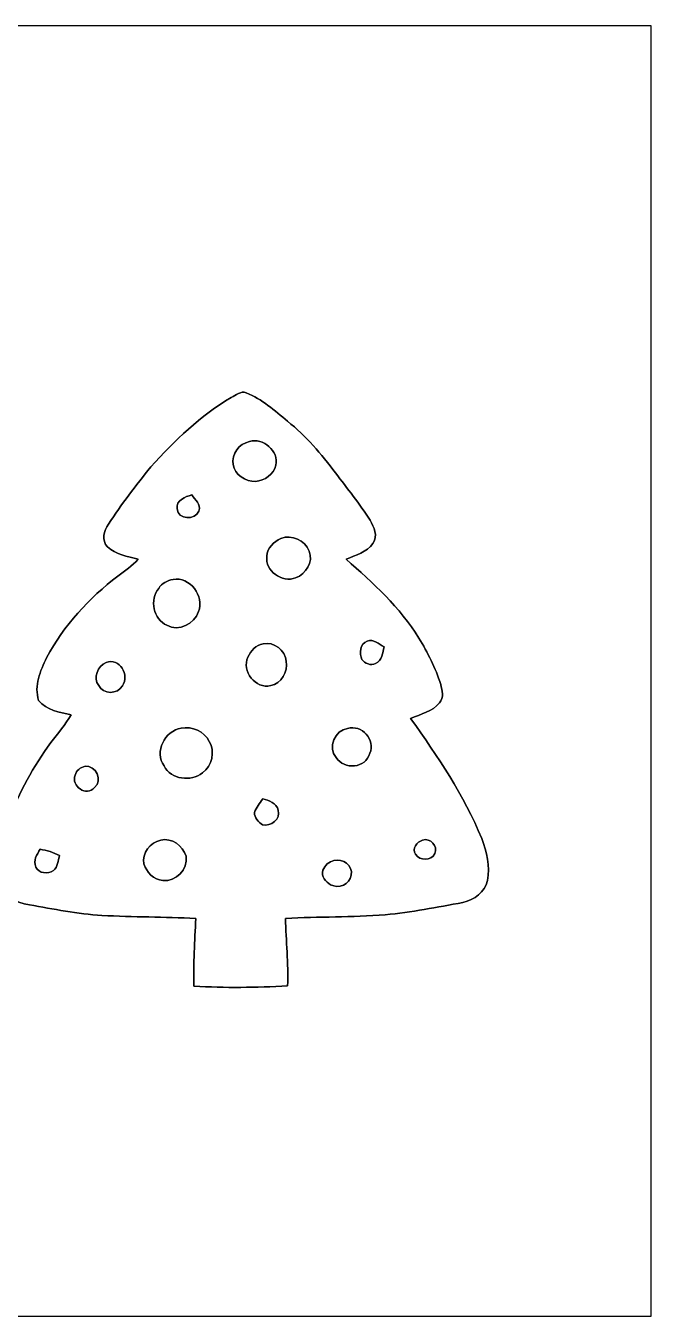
# Model space of a CAD drawing. Header units: centimetres. Extents: x -16.8 to 16.8, y -16.7 to 16.7.
# Drawn here: x 0.6 to 16.77, y -16.67 to 16.67 of the extents above; entities that cross this region are included whole.
import ezdxf

# ---------------------------------------------------------------- set-up
doc = ezdxf.new("R2010")
doc.units = ezdxf.units.CM
doc.header["$MEASUREMENT"] = 0
doc.layers.add('Layer 1', color=7, linetype='Continuous')

msp = doc.modelspace()

# ---------------------------------------------------------------- linework, layer by layer
at = {"layer": 'Layer 1', "color": 7}
for points, knots in [([(-16.77458, 16.66875), (-16.77458, 16.66875), (16.77458, 16.66875), (16.77458, 16.66875), (16.77458, 16.66875), (16.77458, 16.66875), (16.77458, -16.66875), (16.77458, -16.66875), (16.77458, -16.66875), (16.77458, -16.66875), (-16.77458, -16.66875), (-16.77458, -16.66875), (-16.77458, -16.66875), (-16.77458, -16.66875), (-16.77458, 16.66875), (-16.77458, 16.66875), (-16.77458, 16.66875), (-16.77458, 16.66875), (-16.77458, 16.66875), (-16.77458, 16.66875)], [0, 0, 0, 0, 0.16666667, 0.16666667, 0.16666667, 0.16666667, 0.33333333, 0.33333333, 0.33333333, 0.33333333, 0.5, 0.5, 0.5, 0.5, 0.66666667, 0.66666667, 0.66666667, 0.66666667, 1, 1, 1, 1]), ([(5.91538, 7.06861), (5.11986, 6.60153), (4.445, 5.95313), (3.83011, 5.27156), (3.83011, 5.27156), (3.45017, 4.79002), (3.07093, 4.3053), (2.73685, 3.79024), (2.73685, 3.79024), (2.61091, 3.62656), (2.55411, 3.36973), (2.71216, 3.2064), (2.71216, 3.2064), (2.92735, 3.00955), (3.23109, 2.95734), (3.50344, 2.88608), (3.50344, 2.88608), (3.35456, 2.71321), (3.15489, 2.59609), (2.98132, 2.45145), (2.98132, 2.45145), (2.23202, 1.88348), (1.58644, 1.17228), (1.13841, 0.34325), (1.13841, 0.34325), (0.97226, 0.00317), (0.80998, -0.37959), (0.93204, -0.76129), (0.93204, -0.76129), (1.13418, -1.01036), (1.47214, -1.07386), (1.77059, -1.12854), (1.77059, -1.12854), (1.6256, -1.38853), (1.42663, -1.61184), (1.24954, -1.84961), (1.24954, -1.84961), (0.7941, -2.46345), (0.42792, -3.14149), (0.14676, -3.85163), (0.14676, -3.85163), (-0.03775, -4.3374), (-0.25647, -4.8514), (-0.12383, -5.38127), (-0.12383, -5.38127), (-0.06068, -5.7658), (0.33302, -5.99793), (0.69215, -6.04061), (0.69215, -6.04061), (1.31374, -6.15386), (1.93746, -6.27098), (2.56893, -6.31649), (2.56893, -6.31649), (3.37714, -6.35353), (4.18677, -6.35529), (4.99533, -6.3941), (4.99533, -6.3941), (4.96993, -6.97618), (4.92866, -7.55862), (4.94665, -8.14211), (4.94665, -8.14211), (5.75204, -8.19009), (6.56272, -8.18021), (7.36882, -8.13541), (7.36882, -8.13541), (7.39422, -7.55333), (7.32896, -6.97195), (7.31591, -6.39057), (7.31591, -6.39057), (8.17457, -6.34436), (9.03711, -6.36799), (9.89542, -6.2992), (9.89542, -6.2992), (10.57063, -6.22935), (11.24021, -6.10764), (11.9066, -5.97853), (11.9066, -5.97853), (12.20082, -5.9182), (12.46928, -5.71359), (12.5409, -5.41267), (12.5409, -5.41267), (12.60616, -5.04719), (12.52326, -4.67113), (12.39061, -4.32929), (12.39061, -4.32929), (11.93659, -3.20957), (11.24938, -2.20557), (10.55335, -1.22484), (10.55335, -1.22484), (10.80946, -1.11019), (11.11532, -1.0541), (11.29559, -0.81844), (11.29559, -0.81844), (11.42929, -0.69321), (11.36791, -0.49953), (11.33122, -0.34608), (11.33122, -0.34608), (11.19611, 0.07585), (10.99397, 0.47413), (10.76537, 0.85231), (10.76537, 0.85231), (10.27642, 1.64677), (9.57897, 2.27789), (8.8833, 2.88643), (8.8833, 2.88643), (9.12354, 2.99403), (9.42516, 3.06211), (9.57827, 3.29777), (9.57827, 3.29777), (9.71444, 3.48474), (9.60543, 3.71934), (9.50419, 3.89467), (9.50419, 3.89467), (9.23502, 4.32294), (8.91328, 4.71452), (8.60989, 5.1181), (8.60989, 5.1181), (8.24124, 5.60141), (7.84684, 6.07272), (7.36988, 6.45336), (7.36988, 6.45336), (7.03474, 6.72536), (6.70948, 7.02945), (6.30026, 7.18573), (6.30026, 7.18573), (6.16056, 7.24641), (6.03391, 7.12223), (5.91538, 7.06861), (5.91538, 7.06861), (5.91538, 7.06861), (5.91538, 7.06861), (5.91538, 7.06861)], [0, 0, 0, 0, 0.02941176, 0.02941176, 0.02941176, 0.02941176, 0.05882353, 0.05882353, 0.05882353, 0.05882353, 0.08823529, 0.08823529, 0.08823529, 0.08823529, 0.11764706, 0.11764706, 0.11764706, 0.11764706, 0.14705882, 0.14705882, 0.14705882, 0.14705882, 0.17647059, 0.17647059, 0.17647059, 0.17647059, 0.20588235, 0.20588235, 0.20588235, 0.20588235, 0.23529412, 0.23529412, 0.23529412, 0.23529412, 0.26470588, 0.26470588, 0.26470588, 0.26470588, 0.29411765, 0.29411765, 0.29411765, 0.29411765, 0.32352941, 0.32352941, 0.32352941, 0.32352941, 0.35294118, 0.35294118, 0.35294118, 0.35294118, 0.38235294, 0.38235294, 0.38235294, 0.38235294, 0.41176471, 0.41176471, 0.41176471, 0.41176471, 0.44117647, 0.44117647, 0.44117647, 0.44117647, 0.47058824, 0.47058824, 0.47058824, 0.47058824, 0.5, 0.5, 0.5, 0.5, 0.52941176, 0.52941176, 0.52941176, 0.52941176, 0.55882353, 0.55882353, 0.55882353, 0.55882353, 0.58823529, 0.58823529, 0.58823529, 0.58823529, 0.61764706, 0.61764706, 0.61764706, 0.61764706, 0.64705882, 0.64705882, 0.64705882, 0.64705882, 0.67647059, 0.67647059, 0.67647059, 0.67647059, 0.70588235, 0.70588235, 0.70588235, 0.70588235, 0.73529412, 0.73529412, 0.73529412, 0.73529412, 0.76470588, 0.76470588, 0.76470588, 0.76470588, 0.79411765, 0.79411765, 0.79411765, 0.79411765, 0.82352941, 0.82352941, 0.82352941, 0.82352941, 0.85294118, 0.85294118, 0.85294118, 0.85294118, 0.88235294, 0.88235294, 0.88235294, 0.88235294, 0.91176471, 0.91176471, 0.91176471, 0.91176471, 0.94117647, 0.94117647, 0.94117647, 0.94117647, 1, 1, 1, 1]), ([(6.38281, 5.92737), (6.74088, 6.03673), (7.14692, 5.6829), (7.06967, 5.3146), (7.06967, 5.3146), (7.00969, 5.07189), (6.77545, 4.92231), (6.53909, 4.8955), (6.53909, 4.8955), (6.28227, 4.89232), (6.00498, 5.06518), (5.96477, 5.33224), (5.96477, 5.33224), (5.90374, 5.59894), (6.12422, 5.87798), (6.38281, 5.92737)], [0, 0, 0, 0, 0.2, 0.2, 0.2, 0.2, 0.4, 0.4, 0.4, 0.4, 0.6, 0.6, 0.6, 0.6, 1, 1, 1, 1]), ([(4.51167, 4.19065), (4.48275, 4.40866), (4.72616, 4.50321), (4.89303, 4.54872), (4.89303, 4.54872), (4.97311, 4.42172), (5.14526, 4.30953), (5.07577, 4.13279), (5.07577, 4.13279), (4.98581, 3.88514), (4.53355, 3.91125), (4.51167, 4.19065)], [0, 0, 0, 0, 0.25, 0.25, 0.25, 0.25, 0.5, 0.5, 0.5, 0.5, 1, 1, 1, 1]), ([(7.19384, 3.42583), (7.48418, 3.53201), (7.81614, 3.37679), (7.93009, 3.09809), (7.93009, 3.09809), (8.04298, 2.81552), (7.84366, 2.50578), (7.57872, 2.40524), (7.57872, 2.40524), (7.22665, 2.27718), (6.78039, 2.57986), (6.83401, 2.97039), (6.83401, 2.97039), (6.84671, 3.18382), (7.01111, 3.34151), (7.19384, 3.42583)], [0, 0, 0, 0, 0.2, 0.2, 0.2, 0.2, 0.4, 0.4, 0.4, 0.4, 0.6, 0.6, 0.6, 0.6, 1, 1, 1, 1]), ([(4.4069, 2.36432), (4.84011, 2.44969), (5.22993, 1.93322), (5.06412, 1.53317), (5.06412, 1.53317), (4.9657, 1.21673), (4.55013, 1.00753), (4.25097, 1.18216), (4.25097, 1.18216), (3.90137, 1.32891), (3.78883, 1.85208), (4.03895, 2.13466), (4.03895, 2.13466), (4.11198, 2.26836), (4.26438, 2.33433), (4.4069, 2.36432)], [0, 0, 0, 0, 0.2, 0.2, 0.2, 0.2, 0.4, 0.4, 0.4, 0.4, 0.6, 0.6, 0.6, 0.6, 1, 1, 1, 1]), ([(6.73523, 0.70132), (7.02275, 0.77047), (7.30532, 0.53093), (7.33425, 0.25012), (7.33425, 0.25012), (7.37835, -0.0127), (7.2136, -0.33443), (6.93596, -0.37783), (6.93596, -0.37783), (6.54226, -0.47907), (6.1789, 0.00071), (6.3433, 0.35878), (6.3433, 0.35878), (6.42444, 0.51435), (6.55108, 0.67381), (6.73523, 0.70132)], [0, 0, 0, 0, 0.2, 0.2, 0.2, 0.2, 0.4, 0.4, 0.4, 0.4, 0.6, 0.6, 0.6, 0.6, 1, 1, 1, 1]), ([(9.43046, 0.76906), (9.59273, 0.84138), (9.73279, 0.68474), (9.86861, 0.62301), (9.86861, 0.62301), (9.83086, 0.47484), (9.81004, 0.26564), (9.646, 0.19473), (9.646, 0.19473), (9.52429, 0.13018), (9.36696, 0.18909), (9.29358, 0.2981), (9.29358, 0.2981), (9.21597, 0.45226), (9.24101, 0.70944), (9.43046, 0.76906)], [0, 0, 0, 0, 0.2, 0.2, 0.2, 0.2, 0.4, 0.4, 0.4, 0.4, 0.6, 0.6, 0.6, 0.6, 1, 1, 1, 1]), ([(2.67723, 0.21696), (3.0226, 0.35736), (3.29389, -0.11289), (3.09845, -0.381), (3.09845, -0.381), (2.9778, -0.61031), (2.59644, -0.61066), (2.48744, -0.37042), (2.48744, -0.37042), (2.32798, -0.18098), (2.46309, 0.1397), (2.67723, 0.21696)], [0, 0, 0, 0, 0.25, 0.25, 0.25, 0.25, 0.5, 0.5, 0.5, 0.5, 1, 1, 1, 1]), ([(4.61892, -1.47849), (4.8962, -1.42311), (5.21794, -1.55716), (5.34352, -1.81716), (5.34352, -1.81716), (5.49592, -2.07328), (5.42184, -2.46168), (5.16855, -2.62855), (5.16855, -2.62855), (4.87821, -2.86844), (4.35081, -2.80741), (4.17865, -2.45322), (4.17865, -2.45322), (3.90842, -2.09621), (4.20088, -1.53882), (4.61892, -1.47849)], [0, 0, 0, 0, 0.2, 0.2, 0.2, 0.2, 0.4, 0.4, 0.4, 0.4, 0.6, 0.6, 0.6, 0.6, 1, 1, 1, 1]), ([(8.92281, -1.48237), (9.28476, -1.37583), (9.65517, -1.78259), (9.49748, -2.12549), (9.49748, -2.12549), (9.39835, -2.5146), (8.82262, -2.56223), (8.62894, -2.23555), (8.62894, -2.23555), (8.39152, -1.98085), (8.60002, -1.52894), (8.92281, -1.48237)], [0, 0, 0, 0, 0.25, 0.25, 0.25, 0.25, 0.5, 0.5, 0.5, 0.5, 1, 1, 1, 1]), ([(2.13219, -2.45886), (2.40982, -2.43099), (2.60632, -2.82893), (2.37349, -3.00849), (2.37349, -3.00849), (2.17382, -3.26849), (1.7586, -2.96051), (1.87572, -2.6924), (1.87572, -2.6924), (1.90394, -2.56963), (2.01436, -2.4892), (2.13219, -2.45886)], [0, 0, 0, 0, 0.25, 0.25, 0.25, 0.25, 0.5, 0.5, 0.5, 0.5, 1, 1, 1, 1]), ([(6.72782, -3.30235), (6.88552, -3.34257), (7.08836, -3.41207), (7.12717, -3.59516), (7.12717, -3.59516), (7.19984, -3.82976), (6.93843, -4.02096), (6.72394, -3.97122), (6.72394, -3.97122), (6.61494, -3.90631), (6.50628, -3.7906), (6.51686, -3.65513), (6.51686, -3.65513), (6.55214, -3.52072), (6.65551, -3.41771), (6.72782, -3.30235)], [0, 0, 0, 0, 0.2, 0.2, 0.2, 0.2, 0.4, 0.4, 0.4, 0.4, 0.6, 0.6, 0.6, 0.6, 1, 1, 1, 1]), ([(4.08975, -4.37268), (4.37868, -4.29366), (4.66196, -4.51908), (4.74345, -4.78649), (4.74345, -4.78649), (4.80977, -5.12127), (4.47992, -5.45183), (4.14514, -5.4102), (4.14514, -5.4102), (3.91266, -5.39679), (3.7211, -5.19783), (3.65266, -4.98546), (3.65266, -4.98546), (3.59586, -4.70923), (3.82023, -4.42066), (4.08975, -4.37268)], [0, 0, 0, 0, 0.2, 0.2, 0.2, 0.2, 0.4, 0.4, 0.4, 0.4, 0.6, 0.6, 0.6, 0.6, 1, 1, 1, 1]), ([(10.86167, -4.37056), (11.06346, -4.29648), (11.27301, -4.52579), (11.17565, -4.71876), (11.17565, -4.71876), (11.09027, -4.90573), (10.77912, -4.91173), (10.68176, -4.73393), (10.68176, -4.73393), (10.57204, -4.59317), (10.71951, -4.41149), (10.86167, -4.37056)], [0, 0, 0, 0, 0.25, 0.25, 0.25, 0.25, 0.5, 0.5, 0.5, 0.5, 1, 1, 1, 1]), ([(0.97014, -4.60622), (1.14688, -4.62844), (1.31269, -4.69265), (1.47496, -4.76356), (1.47496, -4.76356), (1.43087, -4.89021), (1.4351, -5.06836), (1.31304, -5.15796), (1.31304, -5.15796), (1.16805, -5.24545), (0.93521, -5.23734), (0.86219, -5.06377), (0.86219, -5.06377), (0.77999, -4.89973), (0.88794, -4.74063), (0.97014, -4.60622)], [0, 0, 0, 0, 0.2, 0.2, 0.2, 0.2, 0.4, 0.4, 0.4, 0.4, 0.6, 0.6, 0.6, 0.6, 1, 1, 1, 1]), ([(8.56932, -4.89973), (8.78734, -4.8327), (9.07697, -5.0232), (9.01277, -5.27438), (9.01277, -5.27438), (8.99336, -5.51462), (8.68116, -5.63598), (8.48395, -5.52168), (8.48395, -5.52168), (8.36154, -5.44089), (8.2296, -5.31142), (8.28287, -5.14562), (8.28287, -5.14562), (8.33649, -5.03026), (8.43597, -4.91525), (8.56932, -4.89973)], [0, 0, 0, 0, 0.2, 0.2, 0.2, 0.2, 0.4, 0.4, 0.4, 0.4, 0.6, 0.6, 0.6, 0.6, 1, 1, 1, 1])]:
    msp.add_open_spline(points, degree=3, knots=knots, dxfattribs=at)
at = {"layer": 'Layer 1', "color": 8}
for points, knots in [([(5.91538, 7.06861), (6.03391, 7.12223), (6.16056, 7.24641), (6.30026, 7.18573), (6.30026, 7.18573), (6.70948, 7.02945), (7.03474, 6.72536), (7.36988, 6.45336), (7.36988, 6.45336), (7.84684, 6.07272), (8.24124, 5.60141), (8.60989, 5.1181), (8.60989, 5.1181), (8.91328, 4.71452), (9.23502, 4.32294), (9.50419, 3.89467), (9.50419, 3.89467), (9.60543, 3.71934), (9.71444, 3.48474), (9.57827, 3.29777), (9.57827, 3.29777), (9.42516, 3.06211), (9.12354, 2.99403), (8.8833, 2.88643), (8.8833, 2.88643), (9.57897, 2.27789), (10.27642, 1.64677), (10.76537, 0.85231), (10.76537, 0.85231), (10.99397, 0.47413), (11.19611, 0.07585), (11.33122, -0.34608), (11.33122, -0.34608), (11.36791, -0.49953), (11.42929, -0.69321), (11.29559, -0.81844), (11.29559, -0.81844), (11.11532, -1.0541), (10.80946, -1.11019), (10.55335, -1.22484), (10.55335, -1.22484), (11.24938, -2.20557), (11.93659, -3.20957), (12.39061, -4.32929), (12.39061, -4.32929), (12.52326, -4.67113), (12.60616, -5.04719), (12.5409, -5.41267), (12.5409, -5.41267), (12.46928, -5.71359), (12.20082, -5.9182), (11.9066, -5.97853), (11.9066, -5.97853), (11.24021, -6.10764), (10.57063, -6.22935), (9.89542, -6.2992), (9.89542, -6.2992), (9.03711, -6.36799), (8.17457, -6.34436), (7.31591, -6.39057), (7.31591, -6.39057), (7.32896, -6.97195), (7.39422, -7.55333), (7.36882, -8.13541), (7.36882, -8.13541), (6.56272, -8.18021), (5.75204, -8.19009), (4.94665, -8.14211), (4.94665, -8.14211), (4.92866, -7.55862), (4.96993, -6.97618), (4.99533, -6.3941), (4.99533, -6.3941), (4.18677, -6.35529), (3.37714, -6.35353), (2.56893, -6.31649), (2.56893, -6.31649), (1.93746, -6.27098), (1.31374, -6.15386), (0.69215, -6.04061), (0.69215, -6.04061), (0.33302, -5.99793), (-0.06068, -5.7658), (-0.12383, -5.38127), (-0.12383, -5.38127), (-0.25647, -4.8514), (-0.03775, -4.3374), (0.14676, -3.85163), (0.14676, -3.85163), (0.42792, -3.14149), (0.7941, -2.46345), (1.24954, -1.84961), (1.24954, -1.84961), (1.42663, -1.61184), (1.6256, -1.38853), (1.77059, -1.12854), (1.77059, -1.12854), (1.47214, -1.07386), (1.13418, -1.01036), (0.93204, -0.76129), (0.93204, -0.76129), (0.80998, -0.37959), (0.97226, 0.00317), (1.13841, 0.34325), (1.13841, 0.34325), (1.58644, 1.17228), (2.23202, 1.88348), (2.98132, 2.45145), (2.98132, 2.45145), (3.15489, 2.59609), (3.35456, 2.71321), (3.50344, 2.88608), (3.50344, 2.88608), (3.23109, 2.95734), (2.92735, 3.00955), (2.71216, 3.2064), (2.71216, 3.2064), (2.55411, 3.36973), (2.61091, 3.62656), (2.73685, 3.79024), (2.73685, 3.79024), (3.07093, 4.3053), (3.45017, 4.79002), (3.83011, 5.27156), (3.83011, 5.27156), (4.445, 5.95313), (5.11986, 6.60153), (5.91538, 7.06861), (5.91538, 7.06861), (5.91538, 7.06861), (5.91538, 7.06861), (5.91538, 7.06861)], [0, 0, 0, 0, 0.02941176, 0.02941176, 0.02941176, 0.02941176, 0.05882353, 0.05882353, 0.05882353, 0.05882353, 0.08823529, 0.08823529, 0.08823529, 0.08823529, 0.11764706, 0.11764706, 0.11764706, 0.11764706, 0.14705882, 0.14705882, 0.14705882, 0.14705882, 0.17647059, 0.17647059, 0.17647059, 0.17647059, 0.20588235, 0.20588235, 0.20588235, 0.20588235, 0.23529412, 0.23529412, 0.23529412, 0.23529412, 0.26470588, 0.26470588, 0.26470588, 0.26470588, 0.29411765, 0.29411765, 0.29411765, 0.29411765, 0.32352941, 0.32352941, 0.32352941, 0.32352941, 0.35294118, 0.35294118, 0.35294118, 0.35294118, 0.38235294, 0.38235294, 0.38235294, 0.38235294, 0.41176471, 0.41176471, 0.41176471, 0.41176471, 0.44117647, 0.44117647, 0.44117647, 0.44117647, 0.47058824, 0.47058824, 0.47058824, 0.47058824, 0.5, 0.5, 0.5, 0.5, 0.52941176, 0.52941176, 0.52941176, 0.52941176, 0.55882353, 0.55882353, 0.55882353, 0.55882353, 0.58823529, 0.58823529, 0.58823529, 0.58823529, 0.61764706, 0.61764706, 0.61764706, 0.61764706, 0.64705882, 0.64705882, 0.64705882, 0.64705882, 0.67647059, 0.67647059, 0.67647059, 0.67647059, 0.70588235, 0.70588235, 0.70588235, 0.70588235, 0.73529412, 0.73529412, 0.73529412, 0.73529412, 0.76470588, 0.76470588, 0.76470588, 0.76470588, 0.79411765, 0.79411765, 0.79411765, 0.79411765, 0.82352941, 0.82352941, 0.82352941, 0.82352941, 0.85294118, 0.85294118, 0.85294118, 0.85294118, 0.88235294, 0.88235294, 0.88235294, 0.88235294, 0.91176471, 0.91176471, 0.91176471, 0.91176471, 0.94117647, 0.94117647, 0.94117647, 0.94117647, 1, 1, 1, 1]), ([(6.38281, 5.92737), (6.12422, 5.87798), (5.90374, 5.59894), (5.96477, 5.33224), (5.96477, 5.33224), (6.00498, 5.06518), (6.28227, 4.89232), (6.53909, 4.8955), (6.53909, 4.8955), (6.77545, 4.92231), (7.00969, 5.07189), (7.06967, 5.3146), (7.06967, 5.3146), (7.14692, 5.6829), (6.74088, 6.03673), (6.38281, 5.92737), (6.38281, 5.92737), (6.38281, 5.92737), (6.38281, 5.92737), (6.38281, 5.92737)], [0, 0, 0, 0, 0.16666667, 0.16666667, 0.16666667, 0.16666667, 0.33333333, 0.33333333, 0.33333333, 0.33333333, 0.5, 0.5, 0.5, 0.5, 0.66666667, 0.66666667, 0.66666667, 0.66666667, 1, 1, 1, 1]), ([(4.51167, 4.19065), (4.53355, 3.91125), (4.98581, 3.88514), (5.07577, 4.13279), (5.07577, 4.13279), (5.14526, 4.30953), (4.97311, 4.42172), (4.89303, 4.54872), (4.89303, 4.54872), (4.72616, 4.50321), (4.48275, 4.40866), (4.51167, 4.19065), (4.51167, 4.19065), (4.51167, 4.19065), (4.51167, 4.19065), (4.51167, 4.19065)], [0, 0, 0, 0, 0.2, 0.2, 0.2, 0.2, 0.4, 0.4, 0.4, 0.4, 0.6, 0.6, 0.6, 0.6, 1, 1, 1, 1]), ([(7.19384, 3.42583), (7.01111, 3.34151), (6.84671, 3.18382), (6.83401, 2.97039), (6.83401, 2.97039), (6.78039, 2.57986), (7.22665, 2.27718), (7.57872, 2.40524), (7.57872, 2.40524), (7.84366, 2.50578), (8.04298, 2.81552), (7.93009, 3.09809), (7.93009, 3.09809), (7.81614, 3.37679), (7.48418, 3.53201), (7.19384, 3.42583), (7.19384, 3.42583), (7.19384, 3.42583), (7.19384, 3.42583), (7.19384, 3.42583)], [0, 0, 0, 0, 0.16666667, 0.16666667, 0.16666667, 0.16666667, 0.33333333, 0.33333333, 0.33333333, 0.33333333, 0.5, 0.5, 0.5, 0.5, 0.66666667, 0.66666667, 0.66666667, 0.66666667, 1, 1, 1, 1]), ([(4.4069, 2.36432), (4.26438, 2.33433), (4.11198, 2.26836), (4.03895, 2.13466), (4.03895, 2.13466), (3.78883, 1.85208), (3.90137, 1.32891), (4.25097, 1.18216), (4.25097, 1.18216), (4.55013, 1.00753), (4.9657, 1.21673), (5.06412, 1.53317), (5.06412, 1.53317), (5.22993, 1.93322), (4.84011, 2.44969), (4.4069, 2.36432), (4.4069, 2.36432), (4.4069, 2.36432), (4.4069, 2.36432), (4.4069, 2.36432)], [0, 0, 0, 0, 0.16666667, 0.16666667, 0.16666667, 0.16666667, 0.33333333, 0.33333333, 0.33333333, 0.33333333, 0.5, 0.5, 0.5, 0.5, 0.66666667, 0.66666667, 0.66666667, 0.66666667, 1, 1, 1, 1]), ([(6.73523, 0.70132), (6.55108, 0.67381), (6.42444, 0.51435), (6.3433, 0.35878), (6.3433, 0.35878), (6.1789, 0.00071), (6.54226, -0.47907), (6.93596, -0.37783), (6.93596, -0.37783), (7.2136, -0.33443), (7.37835, -0.0127), (7.33425, 0.25012), (7.33425, 0.25012), (7.30532, 0.53093), (7.02275, 0.77047), (6.73523, 0.70132), (6.73523, 0.70132), (6.73523, 0.70132), (6.73523, 0.70132), (6.73523, 0.70132)], [0, 0, 0, 0, 0.16666667, 0.16666667, 0.16666667, 0.16666667, 0.33333333, 0.33333333, 0.33333333, 0.33333333, 0.5, 0.5, 0.5, 0.5, 0.66666667, 0.66666667, 0.66666667, 0.66666667, 1, 1, 1, 1]), ([(9.43046, 0.76906), (9.24101, 0.70944), (9.21597, 0.45226), (9.29358, 0.2981), (9.29358, 0.2981), (9.36696, 0.18909), (9.52429, 0.13018), (9.646, 0.19473), (9.646, 0.19473), (9.81004, 0.26564), (9.83086, 0.47484), (9.86861, 0.62301), (9.86861, 0.62301), (9.73279, 0.68474), (9.59273, 0.84138), (9.43046, 0.76906), (9.43046, 0.76906), (9.43046, 0.76906), (9.43046, 0.76906), (9.43046, 0.76906)], [0, 0, 0, 0, 0.16666667, 0.16666667, 0.16666667, 0.16666667, 0.33333333, 0.33333333, 0.33333333, 0.33333333, 0.5, 0.5, 0.5, 0.5, 0.66666667, 0.66666667, 0.66666667, 0.66666667, 1, 1, 1, 1]), ([(2.67723, 0.21696), (2.46309, 0.1397), (2.32798, -0.18098), (2.48744, -0.37042), (2.48744, -0.37042), (2.59644, -0.61066), (2.9778, -0.61031), (3.09845, -0.381), (3.09845, -0.381), (3.29389, -0.11289), (3.0226, 0.35736), (2.67723, 0.21696), (2.67723, 0.21696), (2.67723, 0.21696), (2.67723, 0.21696), (2.67723, 0.21696)], [0, 0, 0, 0, 0.2, 0.2, 0.2, 0.2, 0.4, 0.4, 0.4, 0.4, 0.6, 0.6, 0.6, 0.6, 1, 1, 1, 1]), ([(4.61892, -1.47849), (4.20088, -1.53882), (3.90842, -2.09621), (4.17865, -2.45322), (4.17865, -2.45322), (4.35081, -2.80741), (4.87821, -2.86844), (5.16855, -2.62855), (5.16855, -2.62855), (5.42184, -2.46168), (5.49592, -2.07328), (5.34352, -1.81716), (5.34352, -1.81716), (5.21794, -1.55716), (4.8962, -1.42311), (4.61892, -1.47849), (4.61892, -1.47849), (4.61892, -1.47849), (4.61892, -1.47849), (4.61892, -1.47849)], [0, 0, 0, 0, 0.16666667, 0.16666667, 0.16666667, 0.16666667, 0.33333333, 0.33333333, 0.33333333, 0.33333333, 0.5, 0.5, 0.5, 0.5, 0.66666667, 0.66666667, 0.66666667, 0.66666667, 1, 1, 1, 1]), ([(8.92281, -1.48237), (8.60002, -1.52894), (8.39152, -1.98085), (8.62894, -2.23555), (8.62894, -2.23555), (8.82262, -2.56223), (9.39835, -2.5146), (9.49748, -2.12549), (9.49748, -2.12549), (9.65517, -1.78259), (9.28476, -1.37583), (8.92281, -1.48237), (8.92281, -1.48237), (8.92281, -1.48237), (8.92281, -1.48237), (8.92281, -1.48237)], [0, 0, 0, 0, 0.2, 0.2, 0.2, 0.2, 0.4, 0.4, 0.4, 0.4, 0.6, 0.6, 0.6, 0.6, 1, 1, 1, 1]), ([(2.13219, -2.45886), (2.01436, -2.4892), (1.90394, -2.56963), (1.87572, -2.6924), (1.87572, -2.6924), (1.7586, -2.96051), (2.17382, -3.26849), (2.37349, -3.00849), (2.37349, -3.00849), (2.60632, -2.82893), (2.40982, -2.43099), (2.13219, -2.45886), (2.13219, -2.45886), (2.13219, -2.45886), (2.13219, -2.45886), (2.13219, -2.45886)], [0, 0, 0, 0, 0.2, 0.2, 0.2, 0.2, 0.4, 0.4, 0.4, 0.4, 0.6, 0.6, 0.6, 0.6, 1, 1, 1, 1]), ([(6.72782, -3.30235), (6.65551, -3.41771), (6.55214, -3.52072), (6.51686, -3.65513), (6.51686, -3.65513), (6.50628, -3.7906), (6.61494, -3.90631), (6.72394, -3.97122), (6.72394, -3.97122), (6.93843, -4.02096), (7.19984, -3.82976), (7.12717, -3.59516), (7.12717, -3.59516), (7.08836, -3.41207), (6.88552, -3.34257), (6.72782, -3.30235), (6.72782, -3.30235), (6.72782, -3.30235), (6.72782, -3.30235), (6.72782, -3.30235)], [0, 0, 0, 0, 0.16666667, 0.16666667, 0.16666667, 0.16666667, 0.33333333, 0.33333333, 0.33333333, 0.33333333, 0.5, 0.5, 0.5, 0.5, 0.66666667, 0.66666667, 0.66666667, 0.66666667, 1, 1, 1, 1]), ([(4.08975, -4.37268), (3.82023, -4.42066), (3.59586, -4.70923), (3.65266, -4.98546), (3.65266, -4.98546), (3.7211, -5.19783), (3.91266, -5.39679), (4.14514, -5.4102), (4.14514, -5.4102), (4.47992, -5.45183), (4.80977, -5.12127), (4.74345, -4.78649), (4.74345, -4.78649), (4.66196, -4.51908), (4.37868, -4.29366), (4.08975, -4.37268), (4.08975, -4.37268), (4.08975, -4.37268), (4.08975, -4.37268), (4.08975, -4.37268)], [0, 0, 0, 0, 0.16666667, 0.16666667, 0.16666667, 0.16666667, 0.33333333, 0.33333333, 0.33333333, 0.33333333, 0.5, 0.5, 0.5, 0.5, 0.66666667, 0.66666667, 0.66666667, 0.66666667, 1, 1, 1, 1]), ([(10.86167, -4.37056), (10.71951, -4.41149), (10.57204, -4.59317), (10.68176, -4.73393), (10.68176, -4.73393), (10.77912, -4.91173), (11.09027, -4.90573), (11.17565, -4.71876), (11.17565, -4.71876), (11.27301, -4.52579), (11.06346, -4.29648), (10.86167, -4.37056), (10.86167, -4.37056), (10.86167, -4.37056), (10.86167, -4.37056), (10.86167, -4.37056)], [0, 0, 0, 0, 0.2, 0.2, 0.2, 0.2, 0.4, 0.4, 0.4, 0.4, 0.6, 0.6, 0.6, 0.6, 1, 1, 1, 1]), ([(0.97014, -4.60622), (0.88794, -4.74063), (0.77999, -4.89973), (0.86219, -5.06377), (0.86219, -5.06377), (0.93521, -5.23734), (1.16805, -5.24545), (1.31304, -5.15796), (1.31304, -5.15796), (1.4351, -5.06836), (1.43087, -4.89021), (1.47496, -4.76356), (1.47496, -4.76356), (1.31269, -4.69265), (1.14688, -4.62844), (0.97014, -4.60622), (0.97014, -4.60622), (0.97014, -4.60622), (0.97014, -4.60622), (0.97014, -4.60622)], [0, 0, 0, 0, 0.16666667, 0.16666667, 0.16666667, 0.16666667, 0.33333333, 0.33333333, 0.33333333, 0.33333333, 0.5, 0.5, 0.5, 0.5, 0.66666667, 0.66666667, 0.66666667, 0.66666667, 1, 1, 1, 1]), ([(8.56932, -4.89973), (8.43597, -4.91525), (8.33649, -5.03026), (8.28287, -5.14562), (8.28287, -5.14562), (8.2296, -5.31142), (8.36154, -5.44089), (8.48395, -5.52168), (8.48395, -5.52168), (8.68116, -5.63598), (8.99336, -5.51462), (9.01277, -5.27438), (9.01277, -5.27438), (9.07697, -5.0232), (8.78734, -4.8327), (8.56932, -4.89973)], [0, 0, 0, 0, 0.2, 0.2, 0.2, 0.2, 0.4, 0.4, 0.4, 0.4, 0.6, 0.6, 0.6, 0.6, 1, 1, 1, 1])]:
    msp.add_open_spline(points, degree=3, knots=knots, dxfattribs=at)

doc.saveas('drawing.dxf')
